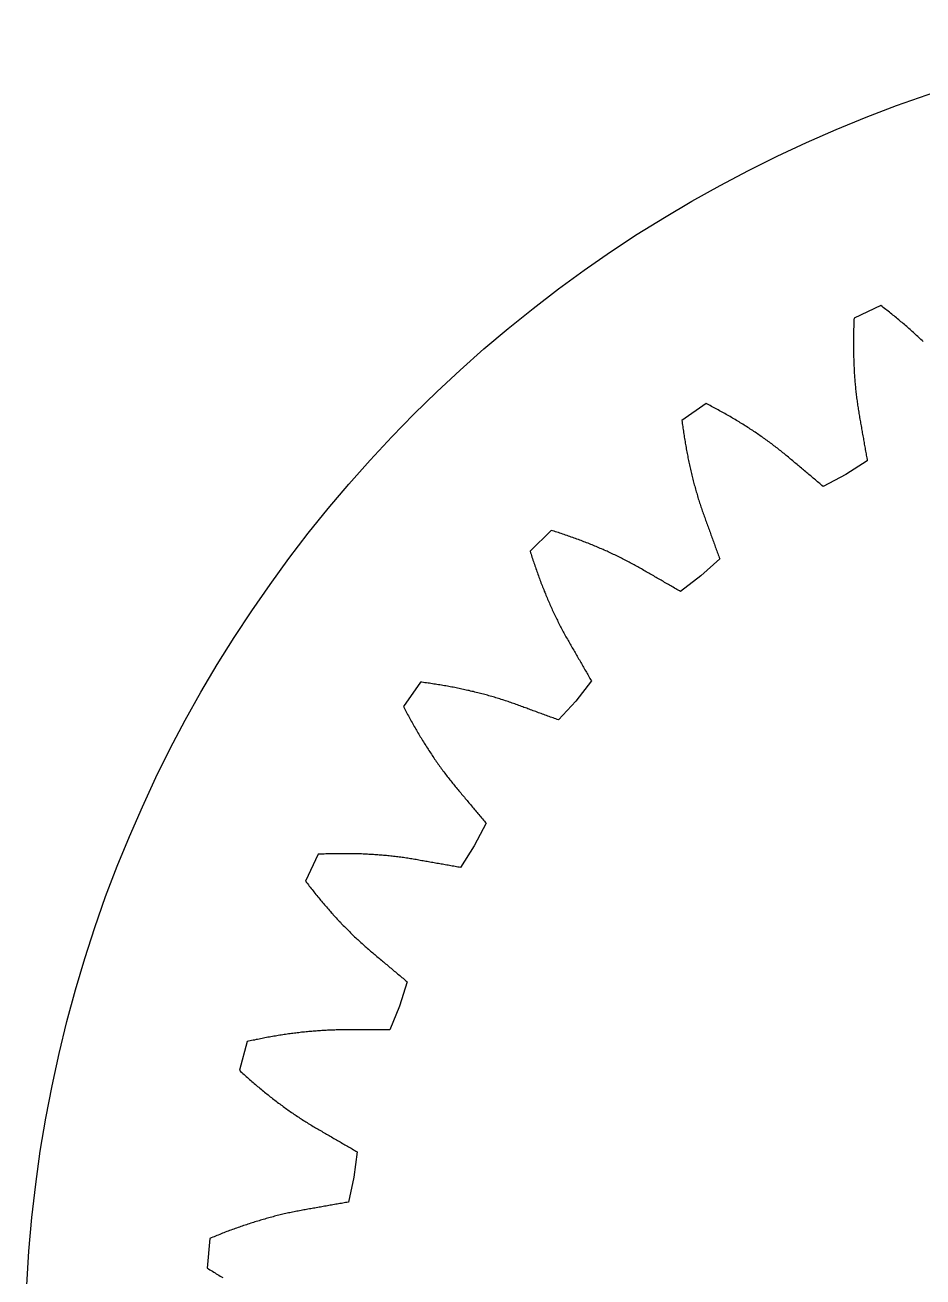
# Model space of a CAD drawing. Header units: metres. Extents: x -22.2 to 22.2, y -22.2 to 22.2.
# Drawn here: x -22.25 to -7.2, y 1.28 to 22.25 of the extents above; entities that cross this region are included whole.
import ezdxf

# ---------------------------------------------------------------- set-up
doc = ezdxf.new("R2010")
doc.units = ezdxf.units.M

msp = doc.modelspace()

# ---------------------------------------------------------------- linework, layer by layer
msp.add_lwpolyline([(-7.203, 16.951), (-7.221, 16.967), (-7.239, 16.984), (-7.257, 17.001), (-7.275, 17.018), (-7.293, 17.035), (-7.311, 17.051), (-7.329, 17.068), (-7.347, 17.085), (-7.366, 17.101), (-7.384, 17.118), (-7.403, 17.134), (-7.421, 17.151), (-7.44, 17.167), (-7.459, 17.184), (-7.478, 17.2), (-7.496, 17.216), (-7.515, 17.233), (-7.534, 17.249), (-7.554, 17.265), (-7.573, 17.281), (-7.592, 17.297), (-7.611, 17.313), (-7.631, 17.329), (-7.65, 17.345), (-7.67, 17.361), (-7.689, 17.377), (-7.709, 17.393), (-7.729, 17.409), (-7.748, 17.425), (-7.768, 17.441), (-7.788, 17.456), (-7.808, 17.472), (-7.828, 17.488), (-7.849, 17.503), (-7.869, 17.519), (-7.889, 17.535), (-7.909, 17.55), (-8.36, 17.34), (-8.361, 17.314), (-8.362, 17.289), (-8.363, 17.263), (-8.364, 17.238), (-8.365, 17.212), (-8.366, 17.187), (-8.367, 17.162), (-8.368, 17.136), (-8.368, 17.111), (-8.369, 17.086), (-8.369, 17.06), (-8.37, 17.035), (-8.37, 17.01), (-8.37, 16.985), (-8.37, 16.959), (-8.37, 16.934), (-8.37, 16.909), (-8.37, 16.884), (-8.37, 16.859), (-8.37, 16.834), (-8.37, 16.809), (-8.369, 16.784), (-8.369, 16.759), (-8.368, 16.734), (-8.368, 16.709), (-8.367, 16.684), (-8.366, 16.66), (-8.366, 16.635), (-8.365, 16.61), (-8.364, 16.585), (-8.363, 16.561), (-8.362, 16.536), (-8.36, 16.512), (-8.359, 16.487), (-8.358, 16.462), (-8.356, 16.438), (-8.355, 16.413), (-8.353, 16.389), (-8.351, 16.365), (-8.35, 16.34), (-8.348, 16.316), (-8.346, 16.292), (-8.344, 16.267), (-8.342, 16.243), (-8.34, 16.219), (-8.337, 16.195), (-8.335, 16.171), (-8.333, 16.147), (-8.33, 16.123), (-8.327, 16.099), (-8.325, 16.075), (-8.322, 16.051), (-8.319, 16.027), (-8.316, 16.003), (-8.313, 15.979), (-8.31, 15.956), (-8.307, 15.932), (-8.304, 15.908), (-8.3, 15.885), (-8.297, 15.861), (-8.293, 15.838), (-8.289, 15.814), (-8.286, 15.791), (-8.282, 15.767), (-8.278, 15.744), (-8.274, 15.721), (-8.27, 15.697), (-8.266, 15.674), (-8.262, 15.651), (-8.257, 15.628), (-8.253, 15.604), (-8.249, 15.581), (-8.245, 15.558), (-8.241, 15.534), (-8.237, 15.511), (-8.233, 15.488), (-8.229, 15.465), (-8.225, 15.441), (-8.221, 15.418), (-8.216, 15.395), (-8.212, 15.371), (-8.208, 15.348), (-8.204, 15.325), (-8.2, 15.301), (-8.196, 15.278), (-8.192, 15.255), (-8.188, 15.231), (-8.183, 15.208), (-8.179, 15.185), (-8.175, 15.161), (-8.171, 15.138), (-8.167, 15.115), (-8.163, 15.091), (-8.159, 15.068), (-8.155, 15.045), (-8.151, 15.021), (-8.146, 14.998), (-8.142, 14.974), (-8.138, 14.951), (-8.5, 14.722), (-8.5, 14.722), (-8.879, 14.523), (-8.897, 14.539), (-8.915, 14.554), (-8.933, 14.569), (-8.952, 14.584), (-8.97, 14.6), (-8.988, 14.615), (-9.006, 14.63), (-9.024, 14.645), (-9.042, 14.661), (-9.061, 14.676), (-9.079, 14.691), (-9.097, 14.706), (-9.115, 14.722), (-9.133, 14.737), (-9.151, 14.752), (-9.169, 14.767), (-9.188, 14.782), (-9.206, 14.798), (-9.224, 14.813), (-9.242, 14.828), (-9.26, 14.843), (-9.278, 14.859), (-9.296, 14.874), (-9.315, 14.889), (-9.333, 14.904), (-9.351, 14.919), (-9.369, 14.935), (-9.387, 14.95), (-9.405, 14.965), (-9.423, 14.98), (-9.441, 14.995), (-9.459, 15.011), (-9.478, 15.026), (-9.496, 15.041), (-9.514, 15.056), (-9.532, 15.071), (-9.551, 15.086), (-9.569, 15.101), (-9.588, 15.116), (-9.606, 15.131), (-9.625, 15.145), (-9.644, 15.16), (-9.663, 15.175), (-9.682, 15.189), (-9.701, 15.204), (-9.72, 15.218), (-9.739, 15.233), (-9.759, 15.247), (-9.778, 15.261), (-9.798, 15.275), (-9.817, 15.29), (-9.837, 15.304), (-9.856, 15.318), (-9.876, 15.332), (-9.896, 15.346), (-9.916, 15.36), (-9.936, 15.374), (-9.956, 15.387), (-9.976, 15.401), (-9.996, 15.415), (-10.017, 15.429), (-10.037, 15.442), (-10.058, 15.456), (-10.078, 15.469), (-10.099, 15.483), (-10.119, 15.496), (-10.14, 15.509), (-10.161, 15.523), (-10.182, 15.536), (-10.202, 15.549), (-10.223, 15.562), (-10.244, 15.575), (-10.266, 15.588), (-10.287, 15.601), (-10.308, 15.614), (-10.329, 15.627), (-10.351, 15.64), (-10.372, 15.653), (-10.394, 15.666), (-10.415, 15.678), (-10.437, 15.691), (-10.458, 15.704), (-10.48, 15.716), (-10.502, 15.729), (-10.524, 15.741), (-10.546, 15.753), (-10.568, 15.766), (-10.59, 15.778), (-10.612, 15.79), (-10.634, 15.802), (-10.657, 15.815), (-10.679, 15.827), (-10.701, 15.839), (-10.724, 15.851), (-10.746, 15.863), (-10.769, 15.875), (-10.791, 15.886), (-10.814, 15.898), (-10.837, 15.91), (-11.244, 15.625), (-11.241, 15.599), (-11.237, 15.574), (-11.234, 15.549), (-11.231, 15.523), (-11.227, 15.498), (-11.224, 15.473), (-11.22, 15.448), (-11.216, 15.423), (-11.212, 15.398), (-11.208, 15.373), (-11.205, 15.348), (-11.201, 15.323), (-11.196, 15.298), (-11.192, 15.273), (-11.188, 15.248), (-11.184, 15.223), (-11.18, 15.199), (-11.175, 15.174), (-11.171, 15.149), (-11.166, 15.125), (-11.161, 15.1), (-11.157, 15.076), (-11.152, 15.051), (-11.147, 15.027), (-11.142, 15.002), (-11.137, 14.978), (-11.132, 14.954), (-11.127, 14.929), (-11.122, 14.905), (-11.117, 14.881), (-11.111, 14.857), (-11.106, 14.833), (-11.101, 14.809), (-11.095, 14.785), (-11.089, 14.761), (-11.084, 14.737), (-11.078, 14.713), (-11.072, 14.69), (-11.066, 14.666), (-11.06, 14.642), (-11.054, 14.618), (-11.048, 14.595), (-11.042, 14.571), (-11.036, 14.548), (-11.029, 14.524), (-11.023, 14.501), (-11.016, 14.478), (-11.01, 14.454), (-11.003, 14.431), (-10.996, 14.408), (-10.99, 14.385), (-10.983, 14.362), (-10.976, 14.339), (-10.969, 14.316), (-10.962, 14.293), (-10.954, 14.27), (-10.947, 14.247), (-10.94, 14.225), (-10.932, 14.202), (-10.925, 14.179), (-10.917, 14.157), (-10.91, 14.134), (-10.902, 14.112), (-10.894, 14.09), (-10.886, 14.067), (-10.878, 14.045), (-10.87, 14.023), (-10.862, 14.001), (-10.854, 13.978), (-10.846, 13.956), (-10.838, 13.934), (-10.83, 13.912), (-10.821, 13.89), (-10.813, 13.867), (-10.805, 13.845), (-10.797, 13.823), (-10.789, 13.801), (-10.781, 13.778), (-10.773, 13.756), (-10.765, 13.734), (-10.757, 13.712), (-10.749, 13.689), (-10.741, 13.667), (-10.732, 13.645), (-10.724, 13.623), (-10.716, 13.6), (-10.708, 13.578), (-10.7, 13.556), (-10.692, 13.534), (-10.684, 13.511), (-10.676, 13.489), (-10.668, 13.467), (-10.659, 13.445), (-10.651, 13.422), (-10.643, 13.4), (-10.635, 13.378), (-10.627, 13.355), (-10.619, 13.333), (-10.611, 13.311), (-10.927, 13.023), (-10.927, 13.023), (-11.266, 12.761), (-11.287, 12.773), (-11.307, 12.785), (-11.328, 12.797), (-11.348, 12.808), (-11.369, 12.82), (-11.389, 12.832), (-11.41, 12.844), (-11.43, 12.856), (-11.451, 12.868), (-11.471, 12.88), (-11.492, 12.891), (-11.512, 12.903), (-11.533, 12.915), (-11.553, 12.927), (-11.574, 12.939), (-11.594, 12.951), (-11.615, 12.962), (-11.636, 12.974), (-11.656, 12.986), (-11.677, 12.998), (-11.697, 13.01), (-11.717, 13.022), (-11.738, 13.033), (-11.758, 13.045), (-11.779, 13.057), (-11.799, 13.069), (-11.82, 13.081), (-11.84, 13.093), (-11.861, 13.104), (-11.881, 13.116), (-11.902, 13.128), (-11.922, 13.14), (-11.943, 13.152), (-11.963, 13.163), (-11.984, 13.175), (-12.004, 13.187), (-12.025, 13.198), (-12.046, 13.21), (-12.067, 13.221), (-12.088, 13.232), (-12.109, 13.244), (-12.13, 13.255), (-12.151, 13.266), (-12.172, 13.277), (-12.194, 13.288), (-12.215, 13.299), (-12.237, 13.31), (-12.258, 13.321), (-12.28, 13.331), (-12.301, 13.342), (-12.323, 13.353), (-12.345, 13.363), (-12.367, 13.374), (-12.389, 13.384), (-12.411, 13.394), (-12.433, 13.405), (-12.455, 13.415), (-12.477, 13.425), (-12.499, 13.435), (-12.521, 13.445), (-12.544, 13.455), (-12.566, 13.465), (-12.589, 13.474), (-12.611, 13.484), (-12.634, 13.494), (-12.656, 13.504), (-12.679, 13.513), (-12.702, 13.523), (-12.725, 13.532), (-12.748, 13.541), (-12.77, 13.551), (-12.793, 13.56), (-12.817, 13.569), (-12.84, 13.578), (-12.863, 13.587), (-12.886, 13.596), (-12.909, 13.605), (-12.933, 13.614), (-12.956, 13.623), (-12.979, 13.632), (-13.003, 13.64), (-13.026, 13.649), (-13.05, 13.657), (-13.074, 13.666), (-13.097, 13.674), (-13.121, 13.683), (-13.145, 13.691), (-13.169, 13.699), (-13.193, 13.708), (-13.217, 13.716), (-13.241, 13.724), (-13.265, 13.732), (-13.289, 13.74), (-13.313, 13.748), (-13.337, 13.756), (-13.362, 13.763), (-13.386, 13.771), (-13.41, 13.779), (-13.435, 13.786), (-13.786, 13.435), (-13.779, 13.41), (-13.771, 13.386), (-13.763, 13.362), (-13.756, 13.337), (-13.748, 13.313), (-13.74, 13.289), (-13.732, 13.265), (-13.724, 13.241), (-13.716, 13.217), (-13.708, 13.193), (-13.699, 13.169), (-13.691, 13.145), (-13.683, 13.121), (-13.674, 13.097), (-13.666, 13.074), (-13.657, 13.05), (-13.649, 13.026), (-13.64, 13.003), (-13.632, 12.979), (-13.623, 12.956), (-13.614, 12.933), (-13.605, 12.909), (-13.596, 12.886), (-13.587, 12.863), (-13.578, 12.84), (-13.569, 12.817), (-13.56, 12.793), (-13.551, 12.77), (-13.541, 12.748), (-13.532, 12.725), (-13.523, 12.702), (-13.513, 12.679), (-13.504, 12.656), (-13.494, 12.634), (-13.484, 12.611), (-13.474, 12.589), (-13.465, 12.566), (-13.455, 12.544), (-13.445, 12.521), (-13.435, 12.499), (-13.425, 12.477), (-13.415, 12.455), (-13.405, 12.433), (-13.394, 12.411), (-13.384, 12.389), (-13.374, 12.367), (-13.363, 12.345), (-13.353, 12.323), (-13.342, 12.301), (-13.331, 12.28), (-13.321, 12.258), (-13.31, 12.237), (-13.299, 12.215), (-13.288, 12.194), (-13.277, 12.172), (-13.266, 12.151), (-13.255, 12.13), (-13.244, 12.109), (-13.232, 12.088), (-13.221, 12.067), (-13.21, 12.046), (-13.198, 12.025), (-13.187, 12.004), (-13.175, 11.984), (-13.163, 11.963), (-13.152, 11.943), (-13.14, 11.922), (-13.128, 11.902), (-13.116, 11.881), (-13.104, 11.861), (-13.093, 11.84), (-13.081, 11.82), (-13.069, 11.799), (-13.057, 11.779), (-13.045, 11.758), (-13.033, 11.738), (-13.022, 11.717), (-13.01, 11.697), (-12.998, 11.677), (-12.986, 11.656), (-12.974, 11.636), (-12.962, 11.615), (-12.951, 11.594), (-12.939, 11.574), (-12.927, 11.553), (-12.915, 11.533), (-12.903, 11.512), (-12.891, 11.492), (-12.88, 11.471), (-12.868, 11.451), (-12.856, 11.43), (-12.844, 11.41), (-12.832, 11.389), (-12.82, 11.369), (-12.808, 11.348), (-12.797, 11.328), (-12.785, 11.307), (-12.773, 11.287), (-12.761, 11.266), (-13.023, 10.927), (-13.023, 10.927), (-13.311, 10.611), (-13.333, 10.619), (-13.355, 10.627), (-13.378, 10.635), (-13.4, 10.643), (-13.422, 10.651), (-13.445, 10.659), (-13.467, 10.668), (-13.489, 10.676), (-13.511, 10.684), (-13.534, 10.692), (-13.556, 10.7), (-13.578, 10.708), (-13.6, 10.716), (-13.623, 10.724), (-13.645, 10.732), (-13.667, 10.741), (-13.689, 10.749), (-13.712, 10.757), (-13.734, 10.765), (-13.756, 10.773), (-13.778, 10.781), (-13.801, 10.789), (-13.823, 10.797), (-13.845, 10.805), (-13.867, 10.813), (-13.89, 10.821), (-13.912, 10.83), (-13.934, 10.838), (-13.956, 10.846), (-13.978, 10.854), (-14.001, 10.862), (-14.023, 10.87), (-14.045, 10.878), (-14.067, 10.886), (-14.09, 10.894), (-14.112, 10.902), (-14.134, 10.91), (-14.157, 10.917), (-14.179, 10.925), (-14.202, 10.932), (-14.225, 10.94), (-14.247, 10.947), (-14.27, 10.954), (-14.293, 10.962), (-14.316, 10.969), (-14.339, 10.976), (-14.362, 10.983), (-14.385, 10.99), (-14.408, 10.996), (-14.431, 11.003), (-14.454, 11.01), (-14.478, 11.016), (-14.501, 11.023), (-14.524, 11.029), (-14.548, 11.036), (-14.571, 11.042), (-14.595, 11.048), (-14.618, 11.054), (-14.642, 11.06), (-14.666, 11.066), (-14.69, 11.072), (-14.713, 11.078), (-14.737, 11.084), (-14.761, 11.089), (-14.785, 11.095), (-14.809, 11.101), (-14.833, 11.106), (-14.857, 11.111), (-14.881, 11.117), (-14.905, 11.122), (-14.929, 11.127), (-14.954, 11.132), (-14.978, 11.137), (-15.002, 11.142), (-15.027, 11.147), (-15.051, 11.152), (-15.076, 11.157), (-15.1, 11.161), (-15.125, 11.166), (-15.149, 11.171), (-15.174, 11.175), (-15.199, 11.18), (-15.223, 11.184), (-15.248, 11.188), (-15.273, 11.192), (-15.298, 11.196), (-15.323, 11.201), (-15.348, 11.205), (-15.373, 11.208), (-15.398, 11.212), (-15.423, 11.216), (-15.448, 11.22), (-15.473, 11.224), (-15.498, 11.227), (-15.523, 11.231), (-15.549, 11.234), (-15.574, 11.237), (-15.599, 11.241), (-15.625, 11.244), (-15.91, 10.837), (-15.898, 10.814), (-15.886, 10.791), (-15.875, 10.769), (-15.863, 10.746), (-15.851, 10.724), (-15.839, 10.701), (-15.827, 10.679), (-15.815, 10.657), (-15.802, 10.634), (-15.79, 10.612), (-15.778, 10.59), (-15.766, 10.568), (-15.753, 10.546), (-15.741, 10.524), (-15.729, 10.502), (-15.716, 10.48), (-15.704, 10.458), (-15.691, 10.437), (-15.678, 10.415), (-15.666, 10.394), (-15.653, 10.372), (-15.64, 10.351), (-15.627, 10.329), (-15.614, 10.308), (-15.601, 10.287), (-15.588, 10.266), (-15.575, 10.244), (-15.562, 10.223), (-15.549, 10.202), (-15.536, 10.182), (-15.523, 10.161), (-15.509, 10.14), (-15.496, 10.119), (-15.483, 10.099), (-15.469, 10.078), (-15.456, 10.058), (-15.442, 10.037), (-15.429, 10.017), (-15.415, 9.996), (-15.401, 9.976), (-15.387, 9.956), (-15.374, 9.936), (-15.36, 9.916), (-15.346, 9.896), (-15.332, 9.876), (-15.318, 9.856), (-15.304, 9.837), (-15.29, 9.817), (-15.275, 9.798), (-15.261, 9.778), (-15.247, 9.759), (-15.233, 9.739), (-15.218, 9.72), (-15.204, 9.701), (-15.189, 9.682), (-15.175, 9.663), (-15.16, 9.644), (-15.145, 9.625), (-15.131, 9.606), (-15.116, 9.588), (-15.101, 9.569), (-15.086, 9.551), (-15.071, 9.532), (-15.056, 9.514), (-15.041, 9.496), (-15.026, 9.478), (-15.011, 9.459), (-14.995, 9.441), (-14.98, 9.423), (-14.965, 9.405), (-14.95, 9.387), (-14.935, 9.369), (-14.919, 9.351), (-14.904, 9.333), (-14.889, 9.315), (-14.874, 9.296), (-14.859, 9.278), (-14.843, 9.26), (-14.828, 9.242), (-14.813, 9.224), (-14.798, 9.206), (-14.782, 9.188), (-14.767, 9.169), (-14.752, 9.151), (-14.737, 9.133), (-14.722, 9.115), (-14.706, 9.097), (-14.691, 9.079), (-14.676, 9.061), (-14.661, 9.042), (-14.645, 9.024), (-14.63, 9.006), (-14.615, 8.988), (-14.6, 8.97), (-14.584, 8.952), (-14.569, 8.933), (-14.554, 8.915), (-14.539, 8.897), (-14.523, 8.879), (-14.722, 8.5), (-14.722, 8.5), (-14.951, 8.138), (-14.974, 8.142), (-14.998, 8.146), (-15.021, 8.151), (-15.045, 8.155), (-15.068, 8.159), (-15.091, 8.163), (-15.115, 8.167), (-15.138, 8.171), (-15.161, 8.175), (-15.185, 8.179), (-15.208, 8.183), (-15.231, 8.188), (-15.255, 8.192), (-15.278, 8.196), (-15.301, 8.2), (-15.325, 8.204), (-15.348, 8.208), (-15.371, 8.212), (-15.395, 8.216), (-15.418, 8.221), (-15.441, 8.225), (-15.465, 8.229), (-15.488, 8.233), (-15.511, 8.237), (-15.534, 8.241), (-15.558, 8.245), (-15.581, 8.249), (-15.604, 8.253), (-15.628, 8.257), (-15.651, 8.262), (-15.674, 8.266), (-15.697, 8.27), (-15.721, 8.274), (-15.744, 8.278), (-15.767, 8.282), (-15.791, 8.286), (-15.814, 8.289), (-15.838, 8.293), (-15.861, 8.297), (-15.885, 8.3), (-15.908, 8.304), (-15.932, 8.307), (-15.956, 8.31), (-15.979, 8.313), (-16.003, 8.316), (-16.027, 8.319), (-16.051, 8.322), (-16.075, 8.325), (-16.099, 8.327), (-16.123, 8.33), (-16.147, 8.333), (-16.171, 8.335), (-16.195, 8.337), (-16.219, 8.34), (-16.243, 8.342), (-16.267, 8.344), (-16.292, 8.346), (-16.316, 8.348), (-16.34, 8.35), (-16.365, 8.351), (-16.389, 8.353), (-16.413, 8.355), (-16.438, 8.356), (-16.462, 8.358), (-16.487, 8.359), (-16.512, 8.36), (-16.536, 8.362), (-16.561, 8.363), (-16.585, 8.364), (-16.61, 8.365), (-16.635, 8.366), (-16.66, 8.366), (-16.684, 8.367), (-16.709, 8.368), (-16.734, 8.368), (-16.759, 8.369), (-16.784, 8.369), (-16.809, 8.37), (-16.834, 8.37), (-16.859, 8.37), (-16.884, 8.37), (-16.909, 8.37), (-16.934, 8.37), (-16.959, 8.37), (-16.985, 8.37), (-17.01, 8.37), (-17.035, 8.37), (-17.06, 8.369), (-17.086, 8.369), (-17.111, 8.368), (-17.136, 8.368), (-17.162, 8.367), (-17.187, 8.366), (-17.212, 8.365), (-17.238, 8.364), (-17.263, 8.363), (-17.289, 8.362), (-17.314, 8.361), (-17.34, 8.36), (-17.55, 7.909), (-17.535, 7.889), (-17.519, 7.869), (-17.503, 7.849), (-17.488, 7.828), (-17.472, 7.808), (-17.456, 7.788), (-17.441, 7.768), (-17.425, 7.749), (-17.409, 7.729), (-17.393, 7.709), (-17.377, 7.689), (-17.361, 7.67), (-17.345, 7.65), (-17.329, 7.631), (-17.313, 7.611), (-17.297, 7.592), (-17.281, 7.573), (-17.265, 7.554), (-17.249, 7.534), (-17.233, 7.515), (-17.216, 7.496), (-17.2, 7.478), (-17.184, 7.459), (-17.167, 7.44), (-17.151, 7.421), (-17.134, 7.403), (-17.118, 7.384), (-17.101, 7.366), (-17.085, 7.347), (-17.068, 7.329), (-17.051, 7.311), (-17.035, 7.293), (-17.018, 7.275), (-17.001, 7.257), (-16.984, 7.239), (-16.967, 7.221), (-16.951, 7.203), (-16.934, 7.185), (-16.917, 7.168), (-16.9, 7.15), (-16.883, 7.133), (-16.865, 7.115), (-16.848, 7.098), (-16.831, 7.081), (-16.814, 7.064), (-16.797, 7.047), (-16.779, 7.03), (-16.762, 7.013), (-16.745, 6.996), (-16.727, 6.98), (-16.71, 6.963), (-16.692, 6.946), (-16.675, 6.93), (-16.657, 6.914), (-16.64, 6.897), (-16.622, 6.881), (-16.604, 6.865), (-16.587, 6.849), (-16.569, 6.833), (-16.551, 6.817), (-16.533, 6.802), (-16.515, 6.786), (-16.497, 6.77), (-16.479, 6.755), (-16.461, 6.74), (-16.443, 6.724), (-16.425, 6.709), (-16.407, 6.694), (-16.389, 6.679), (-16.371, 6.664), (-16.353, 6.648), (-16.335, 6.633), (-16.316, 6.618), (-16.298, 6.603), (-16.28, 6.588), (-16.262, 6.572), (-16.244, 6.557), (-16.226, 6.542), (-16.208, 6.527), (-16.19, 6.512), (-16.171, 6.496), (-16.153, 6.481), (-16.135, 6.466), (-16.117, 6.451), (-16.099, 6.435), (-16.081, 6.42), (-16.063, 6.405), (-16.044, 6.39), (-16.026, 6.375), (-16.008, 6.359), (-15.99, 6.344), (-15.972, 6.329), (-15.954, 6.314), (-15.935, 6.298), (-15.917, 6.283), (-15.899, 6.268), (-15.881, 6.253), (-15.863, 6.237), (-15.845, 6.222), (-15.975, 5.814), (-15.975, 5.814), (-16.137, 5.418), (-16.161, 5.418), (-16.185, 5.418), (-16.208, 5.418), (-16.232, 5.418), (-16.256, 5.418), (-16.279, 5.418), (-16.303, 5.418), (-16.327, 5.418), (-16.351, 5.418), (-16.374, 5.418), (-16.398, 5.418), (-16.422, 5.418), (-16.445, 5.418), (-16.469, 5.418), (-16.493, 5.418), (-16.516, 5.418), (-16.54, 5.418), (-16.564, 5.418), (-16.587, 5.418), (-16.611, 5.418), (-16.635, 5.418), (-16.658, 5.418), (-16.682, 5.418), (-16.706, 5.418), (-16.729, 5.418), (-16.753, 5.418), (-16.777, 5.418), (-16.8, 5.418), (-16.824, 5.418), (-16.848, 5.418), (-16.871, 5.418), (-16.895, 5.418), (-16.919, 5.418), (-16.942, 5.418), (-16.966, 5.418), (-16.99, 5.418), (-17.013, 5.417), (-17.037, 5.417), (-17.061, 5.416), (-17.085, 5.416), (-17.109, 5.415), (-17.132, 5.414), (-17.156, 5.413), (-17.18, 5.412), (-17.204, 5.411), (-17.228, 5.41), (-17.252, 5.408), (-17.276, 5.407), (-17.3, 5.405), (-17.324, 5.404), (-17.348, 5.402), (-17.372, 5.4), (-17.397, 5.399), (-17.421, 5.397), (-17.445, 5.394), (-17.469, 5.392), (-17.493, 5.39), (-17.518, 5.388), (-17.542, 5.385), (-17.566, 5.383), (-17.591, 5.38), (-17.615, 5.378), (-17.639, 5.375), (-17.664, 5.372), (-17.688, 5.369), (-17.712, 5.366), (-17.737, 5.363), (-17.761, 5.36), (-17.786, 5.357), (-17.81, 5.353), (-17.835, 5.35), (-17.859, 5.346), (-17.884, 5.343), (-17.909, 5.339), (-17.933, 5.335), (-17.958, 5.332), (-17.982, 5.328), (-18.007, 5.324), (-18.032, 5.32), (-18.056, 5.316), (-18.081, 5.311), (-18.106, 5.307), (-18.13, 5.303), (-18.155, 5.298), (-18.18, 5.294), (-18.205, 5.289), (-18.23, 5.284), (-18.254, 5.28), (-18.279, 5.275), (-18.304, 5.27), (-18.329, 5.265), (-18.354, 5.26), (-18.379, 5.255), (-18.404, 5.249), (-18.428, 5.244), (-18.453, 5.239), (-18.478, 5.233), (-18.503, 5.228), (-18.528, 5.222), (-18.657, 4.742), (-18.638, 4.724), (-18.619, 4.707), (-18.6, 4.69), (-18.581, 4.673), (-18.563, 4.656), (-18.544, 4.639), (-18.525, 4.622), (-18.506, 4.605), (-18.487, 4.588), (-18.468, 4.572), (-18.449, 4.555), (-18.429, 4.538), (-18.41, 4.522), (-18.391, 4.506), (-18.372, 4.489), (-18.353, 4.473), (-18.334, 4.457), (-18.314, 4.441), (-18.295, 4.425), (-18.276, 4.409), (-18.256, 4.393), (-18.237, 4.377), (-18.218, 4.361), (-18.198, 4.346), (-18.179, 4.33), (-18.159, 4.315), (-18.14, 4.3), (-18.12, 4.284), (-18.101, 4.269), (-18.081, 4.254), (-18.062, 4.239), (-18.042, 4.224), (-18.023, 4.209), (-18.003, 4.194), (-17.983, 4.179), (-17.964, 4.165), (-17.944, 4.15), (-17.924, 4.136), (-17.904, 4.121), (-17.884, 4.107), (-17.865, 4.093), (-17.845, 4.079), (-17.825, 4.065), (-17.805, 4.051), (-17.785, 4.037), (-17.765, 4.023), (-17.745, 4.009), (-17.725, 3.996), (-17.705, 3.982), (-17.685, 3.969), (-17.665, 3.955), (-17.645, 3.942), (-17.625, 3.929), (-17.605, 3.916), (-17.585, 3.903), (-17.564, 3.89), (-17.544, 3.877), (-17.524, 3.865), (-17.504, 3.852), (-17.483, 3.84), (-17.463, 3.827), (-17.443, 3.815), (-17.422, 3.803), (-17.402, 3.791), (-17.381, 3.779), (-17.361, 3.767), (-17.341, 3.755), (-17.32, 3.743), (-17.3, 3.731), (-17.279, 3.72), (-17.259, 3.708), (-17.238, 3.696), (-17.218, 3.684), (-17.197, 3.672), (-17.177, 3.66), (-17.156, 3.649), (-17.136, 3.637), (-17.115, 3.625), (-17.095, 3.613), (-17.074, 3.601), (-17.054, 3.589), (-17.033, 3.578), (-17.013, 3.566), (-16.992, 3.554), (-16.972, 3.542), (-16.951, 3.53), (-16.931, 3.518), (-16.91, 3.507), (-16.89, 3.495), (-16.869, 3.483), (-16.849, 3.471), (-16.828, 3.459), (-16.808, 3.447), (-16.787, 3.435), (-16.767, 3.424), (-16.746, 3.412), (-16.725, 3.4), (-16.705, 3.388), (-16.684, 3.376), (-16.742, 2.952), (-16.742, 2.952), (-16.833, 2.534), (-16.856, 2.53), (-16.88, 2.526), (-16.903, 2.521), (-16.926, 2.517), (-16.95, 2.513), (-16.973, 2.509), (-16.996, 2.505), (-17.02, 2.501), (-17.043, 2.497), (-17.066, 2.493), (-17.09, 2.489), (-17.113, 2.484), (-17.136, 2.48), (-17.16, 2.476), (-17.183, 2.472), (-17.206, 2.468), (-17.23, 2.464), (-17.253, 2.46), (-17.276, 2.456), (-17.3, 2.452), (-17.323, 2.447), (-17.346, 2.443), (-17.37, 2.439), (-17.393, 2.435), (-17.416, 2.431), (-17.439, 2.427), (-17.463, 2.423), (-17.486, 2.419), (-17.509, 2.415), (-17.533, 2.41), (-17.556, 2.406), (-17.579, 2.402), (-17.602, 2.398), (-17.626, 2.394), (-17.649, 2.39), (-17.672, 2.385), (-17.696, 2.381), (-17.719, 2.376), (-17.742, 2.372), (-17.766, 2.367), (-17.789, 2.362), (-17.812, 2.357), (-17.836, 2.352), (-17.859, 2.347), (-17.882, 2.341), (-17.906, 2.336), (-17.929, 2.33), (-17.953, 2.325), (-17.976, 2.319), (-17.999, 2.313), (-18.023, 2.308), (-18.046, 2.302), (-18.07, 2.296), (-18.093, 2.289), (-18.117, 2.283), (-18.14, 2.277), (-18.164, 2.271), (-18.187, 2.264), (-18.211, 2.257), (-18.234, 2.251), (-18.258, 2.244), (-18.281, 2.237), (-18.305, 2.23), (-18.328, 2.223), (-18.352, 2.216), (-18.375, 2.209), (-18.399, 2.202), (-18.422, 2.194), (-18.446, 2.187), (-18.469, 2.179), (-18.493, 2.172), (-18.516, 2.164), (-18.54, 2.156), (-18.564, 2.148), (-18.587, 2.14), (-18.611, 2.132), (-18.634, 2.124), (-18.658, 2.116), (-18.681, 2.108), (-18.705, 2.099), (-18.729, 2.091), (-18.752, 2.082), (-18.776, 2.074), (-18.799, 2.065), (-18.823, 2.056), (-18.847, 2.047), (-18.87, 2.039), (-18.894, 2.03), (-18.917, 2.02), (-18.941, 2.011), (-18.965, 2.002), (-18.988, 1.993), (-19.012, 1.983), (-19.035, 1.974), (-19.059, 1.964), (-19.083, 1.955), (-19.106, 1.945), (-19.13, 1.935), (-19.153, 1.925), (-19.197, 1.43), (-19.175, 1.416), (-19.154, 1.402), (-19.132, 1.389), (-19.111, 1.375), (-19.089, 1.362), (-19.067, 1.348), (-19.046, 1.335), (-19.024, 1.322), (-19.003, 1.308), (-18.981, 1.295), (-18.959, 1.282), (-18.938, 1.269)])
msp.add_circle((0, 0), 22.25)

doc.saveas('drawing.dxf')
